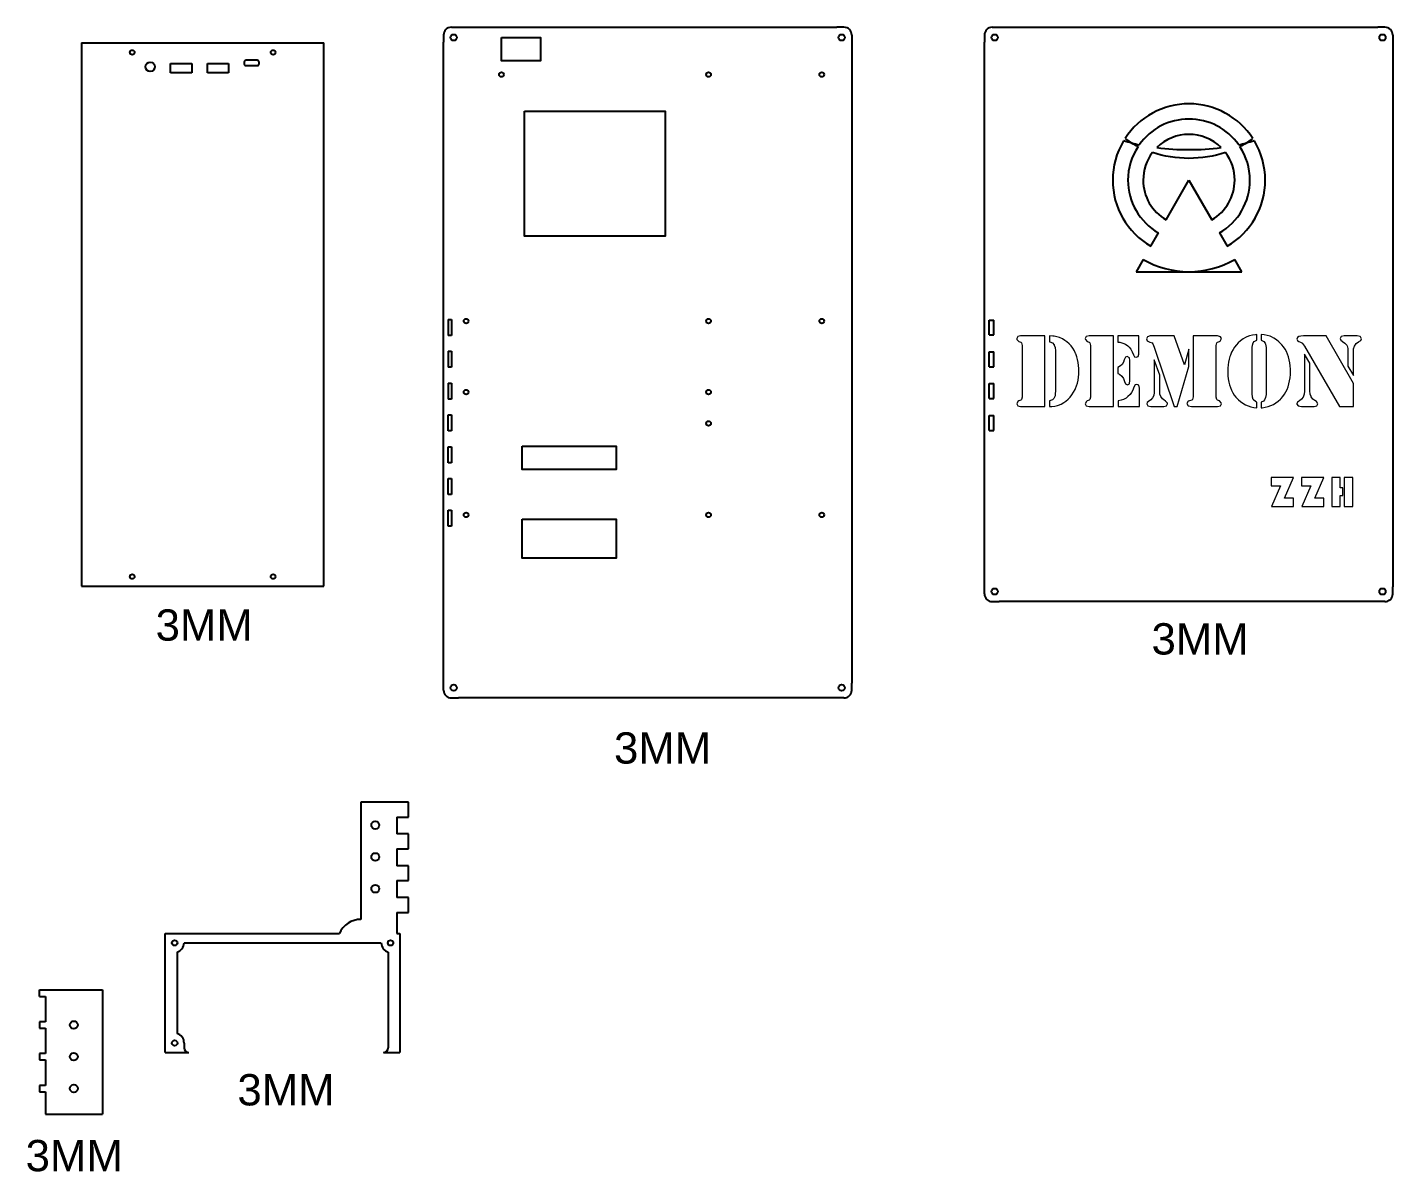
# Model space of a CAD drawing. Header units: millimetres. Extents: x 1161 to 6255, y 1546 to 2671.
# Drawn here: x 5382 to 6255, y 1616 to 2348 of the extents above; entities that cross this region are included whole.
import ezdxf

# ---------------------------------------------------------------- set-up
doc = ezdxf.new("R2010")
doc.units = ezdxf.units.MM
doc.linetypes.add('SLD-Solid', pattern=[0])
doc.styles.get("Standard").update_dxf_attribs({"font": 'Arial.ttf'})

msp = doc.modelspace()

# ---------------------------------------------------------------- linework, layer by layer
for p, q in [((5648.23, 2342.709), (5648.23, 2338.209)), ((5653.23, 2347.709), (5658.23, 2347.709)), ((5658.23, 2347.709), (5899.71, 2347.709)), ((5904.21, 2347.709), (5899.71, 2347.709)), ((5909.21, 2342.709), (5909.21, 2337.709)), ((5993.978, 2342.709), (5993.978, 2338.209)), ((5998.978, 2347.709), (6003.978, 2347.709)), ((6003.978, 2347.709), (6245.458, 2347.709)), ((6249.958, 2347.709), (6245.458, 2347.709)), ((6254.958, 2342.709), (6254.958, 2337.709)), ((5416.787, 2337.709), (5416.787, 1990.713)), ((5416.787, 2337.709), (5571.787, 2337.709)), ((5571.787, 1990.713), (5571.787, 2337.709)), ((5648.23, 1929.179), (5648.23, 2338.209)), ((5909.21, 2337.709), (5909.21, 1928.679)), ((5993.978, 1990.713), (5993.978, 2338.209)), ((6254.958, 2337.709), (6254.958, 1990.213)), ((5416.787, 2327.709), (5416.787, 2326.709)), ((5473.787, 2318.549), (5473.787, 2324.549)), ((5473.787, 2324.549), (5487.287, 2324.549)), ((5487.287, 2324.549), (5487.287, 2318.549)), ((5497.287, 2318.549), (5497.287, 2324.549)), ((5497.287, 2324.549), (5510.787, 2324.549)), ((5510.787, 2324.549), (5510.787, 2318.549)), ((5520.787, 2325.459), (5520.787, 2324.459)), ((5529.037, 2326.709), (5522.037, 2326.709)), ((5522.037, 2323.209), (5529.037, 2323.209)), ((5530.287, 2324.459), (5530.287, 2325.459)), ((5487.287, 2318.549), (5473.787, 2318.549)), ((5510.787, 2318.549), (5497.287, 2318.549)), ((6110.1, 2224.731), (6124.725, 2250.063)), ((6124.725, 2250.063), (6139.35, 2224.731)), ((6100.35, 2207.844), (6105.225, 2216.288)), ((6144.225, 2216.288), (6149.1, 2207.844)), ((6095.475, 2199.4), (6090.95, 2191.563)), ((6090.95, 2191.563), (6124.725, 2191.563)), ((6095.475, 2199.4), (6095.475, 2199.4)), ((6124.725, 2191.563), (6158.5, 2191.563)), ((6158.5, 2191.563), (6153.975, 2199.4)), ((6153.975, 2199.4), (6153.975, 2199.4)), ((5651.23, 2160.987), (5653.23, 2160.987)), ((5651.23, 2160.987), (5651.23, 2150.802)), ((5653.23, 2160.987), (5653.23, 2150.802)), ((5996.978, 2160.657), (5999.978, 2160.657)), ((5653.23, 2150.802), (5651.23, 2150.802)), ((5996.978, 2151.132), (5999.978, 2151.132)), ((5651.23, 2140.667), (5653.23, 2140.667)), ((5651.23, 2140.667), (5651.23, 2130.482)), ((5653.23, 2140.667), (5653.23, 2130.482)), ((5996.978, 2140.337), (5999.978, 2140.337)), ((5653.23, 2130.482), (5651.23, 2130.482)), ((5996.978, 2130.812), (5999.978, 2130.812)), ((5651.23, 2120.347), (5653.23, 2120.347)), ((5651.23, 2120.347), (5651.23, 2110.162)), ((5653.23, 2120.347), (5653.23, 2110.162)), ((5996.978, 2120.017), (5999.978, 2120.017)), ((5653.23, 2110.162), (5651.23, 2110.162)), ((5996.978, 2110.492), (5999.978, 2110.492)), ((5651.23, 2100.027), (5653.23, 2100.027)), ((5651.23, 2089.842), (5651.23, 2100.027)), ((5653.23, 2100.027), (5653.23, 2089.842)), ((5996.978, 2099.697), (5999.978, 2099.697)), ((5653.23, 2089.842), (5651.23, 2089.842)), ((5996.978, 2090.172), (5999.978, 2090.172)), ((5651.23, 2079.707), (5653.23, 2079.707)), ((5651.23, 2069.522), (5651.23, 2079.707)), ((5653.23, 2079.707), (5653.23, 2069.522)), ((5653.23, 2069.522), (5651.23, 2069.522)), ((5651.23, 2059.387), (5653.23, 2059.387)), ((5651.23, 2049.202), (5651.23, 2059.387)), ((5653.23, 2059.387), (5653.23, 2049.202)), ((5653.23, 2049.202), (5651.23, 2049.202)), ((5651.23, 2039.067), (5653.23, 2039.067)), ((5651.23, 2028.882), (5651.23, 2039.067)), ((5653.23, 2039.067), (5653.23, 2028.882)), ((5653.23, 2028.882), (5651.23, 2028.882)), ((5416.787, 1990.713), (5571.787, 1990.713)), ((5993.978, 1985.713), (5993.978, 1990.713)), ((6254.958, 1985.713), (6254.958, 1990.213)), ((5998.978, 1980.713), (6003.478, 1980.713)), ((6244.958, 1980.713), (6003.478, 1980.713)), ((6249.958, 1980.713), (6244.958, 1980.713)), ((5648.23, 1924.179), (5648.23, 1929.179)), ((5909.21, 1924.179), (5909.21, 1928.679)), ((5653.23, 1919.179), (5657.73, 1919.179)), ((5899.21, 1919.179), (5657.73, 1919.179)), ((5904.21, 1919.179), (5899.21, 1919.179)), ((5618.388, 1852.615), (5595.388, 1852.615)), ((5595.388, 1852.615), (5595.388, 1777.671)), ((5618.388, 1843.09), (5618.388, 1832.295)), ((5618.388, 1822.77), (5618.388, 1811.975)), ((5618.388, 1802.45), (5618.388, 1791.655)), ((5618.388, 1782.13), (5618.388, 1768.671)), ((5470.356, 1768.671), (5581.641, 1768.671)), ((5470.356, 1692.671), (5470.356, 1768.671)), ((5618.388, 1768.671), (5620.356, 1768.671)), ((5620.356, 1768.671), (5620.356, 1692.671)), ((5477.856, 1756.671), (5477.856, 1704.671)), ((5482.356, 1762.671), (5608.356, 1762.671)), ((5612.856, 1756.671), (5612.856, 1695.671)), ((5389.881, 1732.572), (5430.151, 1732.572)), ((5389.881, 1728.508), (5389.881, 1732.572)), ((5389.881, 1728.508), (5393.881, 1728.508)), ((5393.881, 1728.508), (5393.881, 1712.252)), ((5430.151, 1732.572), (5430.151, 1653.197)), ((5389.881, 1712.252), (5389.881, 1708.188)), ((5393.881, 1712.252), (5389.881, 1712.252)), ((5389.881, 1712.252), (5389.881, 1708.188)), ((5389.881, 1708.188), (5393.881, 1708.188)), ((5393.881, 1708.188), (5393.881, 1691.932)), ((5482.356, 1698.671), (5482.356, 1695.671)), ((5389.881, 1691.932), (5389.881, 1687.868)), ((5393.881, 1691.932), (5389.881, 1691.932)), ((5389.881, 1691.932), (5389.881, 1687.868)), ((5389.881, 1687.868), (5393.881, 1687.868)), ((5393.881, 1687.868), (5393.881, 1671.612)), ((5470.356, 1692.671), (5485.356, 1692.671)), ((5609.856, 1692.671), (5620.356, 1692.671)), ((5389.881, 1671.612), (5389.881, 1667.548)), ((5393.881, 1671.612), (5389.881, 1671.612)), ((5389.881, 1671.612), (5389.881, 1667.548)), ((5389.881, 1667.548), (5393.881, 1667.548)), ((5393.881, 1667.548), (5393.881, 1653.197)), ((5393.881, 1653.197), (5430.151, 1653.197))]:
    msp.add_line(p, q)
at = {"color": 7, "linetype": 'SLD-Solid'}
for p, q in [((5996.978, 2151.132), (5996.978, 2160.657)), ((5999.978, 2151.132), (5999.978, 2160.657)), ((5996.978, 2130.812), (5996.978, 2140.337)), ((5999.978, 2130.812), (5999.978, 2140.337)), ((5996.978, 2110.492), (5996.978, 2120.017)), ((5999.978, 2110.492), (5999.978, 2120.017)), ((5996.978, 2090.172), (5996.978, 2099.697)), ((5999.978, 2090.172), (5999.978, 2099.697)), ((5625.856, 1852.615), (5618.388, 1852.615)), ((5625.856, 1843.09), (5625.856, 1852.615)), ((5618.388, 1843.09), (5625.856, 1843.09)), ((5625.856, 1832.295), (5618.388, 1832.295)), ((5625.856, 1822.77), (5625.856, 1832.295)), ((5618.388, 1822.77), (5625.856, 1822.77)), ((5625.856, 1811.975), (5618.388, 1811.975)), ((5625.856, 1802.45), (5625.856, 1811.975)), ((5618.388, 1802.45), (5625.856, 1802.45)), ((5625.856, 1791.655), (5618.388, 1791.655)), ((5625.856, 1782.13), (5625.856, 1791.655)), ((5618.388, 1782.13), (5625.856, 1782.13))]:
    msp.add_line(p, q, dxfattribs=at)
at = {"lineweight": 0}
for p, q in [((6098.2, 2150.023), (6097.564, 2148.657)), ((6097.564, 2148.657), (6097.994, 2147.477)), ((6097.994, 2147.477), (6099.716, 2146.616)), ((6099.941, 2150.472), (6098.2, 2150.023)), ((6115.366, 2150.472), (6099.941, 2150.472)), ((6121.861, 2131.978), (6115.366, 2150.472)), ((6099.716, 2146.616), (6101.195, 2145.998)), ((6101.195, 2145.998), (6101.701, 2145.381)), ((6101.701, 2145.381), (6102.58, 2143.415)), ((6102.58, 2143.415), (6115.366, 2105.471)), ((6124.725, 2141.974), (6121.861, 2131.978)), ((6124.725, 2131.023), (6124.725, 2141.974)), ((6117.107, 2105.471), (6124.725, 2131.023)), ((6115.366, 2105.471), (6117.107, 2105.471))]:
    msp.add_line(p, q, dxfattribs=at)
for points in [[(5685.24, 2341.209), (5710.24, 2341.209), (5710.24, 2326.209), (5685.24, 2326.209)], [(5699.923, 2294.186), (5789.923, 2294.186), (5789.923, 2214.186), (5699.923, 2214.186)], [(5698.478, 2080.135), (5758.478, 2080.135), (5758.478, 2065.135), (5698.478, 2065.135)], [(5698.478, 2033.524), (5758.478, 2033.524), (5758.478, 2008.524), (5698.478, 2008.524)]]:
    msp.add_lwpolyline(points, close=True)
for points in [[(6032.664, 2150.472), (6017.146, 2150.472), (6015.33, 2150.042), (6014.657, 2148.769), (6014.75, 2148.151), (6015.986, 2146.991), (6017.277, 2146.56), (6017.633, 2146.167), (6018.026, 2144.482), (6018.026, 2111.48), (6017.633, 2109.796), (6017.277, 2109.44), (6015.986, 2108.972), (6015.405, 2108.71), (6014.657, 2107.194), (6015.33, 2105.939), (6015.33, 2105.939), (6017.146, 2105.471), (6032.664, 2105.471)], [(6035.585, 2150.472), (6035.585, 2146.822), (6035.828, 2146.766), (6037.569, 2146.092), (6038.617, 2144.744), (6038.655, 2144.669), (6039.141, 2143.022), (6039.31, 2140.926), (6039.31, 2114.906), (6039.291, 2114.026), (6039.141, 2112.266), (6038.449, 2110.619), (6037.531, 2109.702), (6037.456, 2109.665), (6035.585, 2109.047), (6035.585, 2105.471), (6037.063, 2105.509), (6039.029, 2105.677), (6040.657, 2106.014), (6041.313, 2106.201), (6042.997, 2106.932), (6044.813, 2107.98), (6046.03, 2108.841), (6047.453, 2110.039), (6048.763, 2111.387), (6049.923, 2112.865), (6050.972, 2114.475), (6051.908, 2116.235), (6052.207, 2116.909), (6052.862, 2118.594), (6053.405, 2120.372), (6053.836, 2122.206), (6054.135, 2124.116), (6054.304, 2126.1), (6054.379, 2128.159), (6054.341, 2129.713), (6054.191, 2131.697), (6053.929, 2133.606), (6053.536, 2135.46), (6053.05, 2137.238), (6052.432, 2138.979), (6052.301, 2139.26), (6051.477, 2141.038), (6050.504, 2142.685), (6049.381, 2144.183), (6048.089, 2145.549), (6046.666, 2146.785), (6045.468, 2147.664), (6043.784, 2148.694), (6042.061, 2149.48), (6040.321, 2150.023), (6038.561, 2150.341), (6037.644, 2150.416)], [(6076.411, 2150.472), (6060.893, 2150.472), (6059.077, 2150.042), (6058.422, 2148.769), (6058.497, 2148.151), (6059.732, 2146.991), (6061.024, 2146.56), (6061.38, 2146.167), (6061.791, 2144.482), (6061.791, 2111.48), (6061.38, 2109.796), (6061.024, 2109.44), (6059.732, 2108.972), (6059.171, 2108.71), (6058.422, 2107.194), (6059.077, 2105.939), (6059.077, 2105.939), (6060.893, 2105.471), (6076.411, 2105.471)], [(6092.622, 2150.472), (6079.35, 2150.472), (6079.35, 2146.616), (6080.585, 2146.448), (6082.495, 2145.942), (6084.18, 2145.212), (6085.64, 2144.22), (6086.463, 2143.434), (6087.586, 2142.011), (6088.522, 2140.326), (6089.29, 2138.38), (6089.926, 2137.163), (6090.975, 2136.863), (6092.229, 2137.331), (6092.622, 2138.81)], [(6143.014, 2150.472), (6127.496, 2150.472), (6127.496, 2111.742), (6127.477, 2111.63), (6126.99, 2109.87), (6126.522, 2109.496), (6125.006, 2109.065), (6124.164, 2108.729), (6123.434, 2107.268), (6124.182, 2105.939), (6124.426, 2105.808), (6126.373, 2105.471), (6143.014, 2105.471), (6144.83, 2105.902), (6145.485, 2107.194), (6145.391, 2107.811), (6144.156, 2108.972), (6142.902, 2109.44), (6142.508, 2109.796), (6142.115, 2111.48), (6142.115, 2144.482), (6142.508, 2146.167), (6142.902, 2146.56), (6144.156, 2146.991), (6144.736, 2147.253), (6145.485, 2148.769), (6144.886, 2150.023)], [(6168.21, 2151.371), (6167.236, 2151.296), (6165.29, 2151.015), (6163.455, 2150.566), (6161.714, 2149.911), (6160.928, 2149.536), (6159.3, 2148.6), (6157.746, 2147.477), (6156.248, 2146.167), (6155.069, 2144.913), (6153.908, 2143.434), (6152.879, 2141.843), (6151.999, 2140.139), (6151.25, 2138.305), (6150.932, 2137.444), (6150.427, 2135.684), (6150.034, 2133.85), (6149.753, 2131.94), (6149.584, 2129.975), (6149.528, 2127.934), (6149.547, 2127.148), (6149.64, 2125.014), (6149.865, 2122.993), (6150.202, 2121.046), (6150.67, 2119.193), (6151.25, 2117.452), (6151.943, 2115.786), (6152.767, 2114.213), (6153.721, 2112.753), (6154.77, 2111.368), (6155.949, 2110.095), (6156.323, 2109.739), (6157.746, 2108.523), (6159.262, 2107.456), (6160.872, 2106.557), (6162.575, 2105.808), (6164.372, 2105.247), (6166.244, 2104.835), (6168.21, 2104.592), (6168.21, 2108.223), (6167.274, 2108.541), (6165.945, 2109.627), (6165.795, 2109.87), (6165.308, 2111.443), (6165.14, 2113.727), (6165.14, 2143.191), (6165.252, 2144.594), (6165.833, 2146.186), (6166.45, 2146.859), (6168.21, 2147.814)], [(6170.905, 2151.371), (6170.905, 2147.814), (6172.497, 2147.047), (6173.414, 2145.961), (6173.751, 2145.193), (6174.013, 2143.191), (6174.013, 2113.727), (6173.994, 2113.184), (6173.751, 2111.125), (6173.114, 2109.627), (6172.272, 2108.747), (6170.905, 2108.223), (6170.905, 2104.592), (6171.486, 2104.648), (6173.433, 2104.929), (6175.286, 2105.378), (6177.064, 2105.996), (6178.73, 2106.763), (6180.302, 2107.718), (6181.8, 2108.822), (6183.204, 2110.095), (6183.634, 2110.544), (6184.776, 2111.855), (6185.787, 2113.259), (6186.686, 2114.775), (6187.472, 2116.366), (6188.127, 2118.051), (6188.67, 2119.848), (6189.082, 2121.72), (6189.381, 2123.704), (6189.568, 2125.763), (6189.625, 2127.934), (6189.606, 2129.301), (6189.475, 2131.397), (6189.213, 2133.4), (6188.838, 2135.31), (6188.352, 2137.126), (6187.753, 2138.848), (6187.023, 2140.495), (6186.162, 2142.049), (6185.207, 2143.509), (6184.121, 2144.875), (6182.904, 2146.167), (6182.212, 2146.822), (6180.677, 2148.039), (6179.086, 2149.087), (6177.438, 2149.911), (6176.577, 2150.266), (6174.78, 2150.809), (6172.89, 2151.184)], [(6212.331, 2150.472), (6197.898, 2150.472), (6196.326, 2150.454), (6194.866, 2150.248), (6194.08, 2149.592), (6193.78, 2148.525), (6194.08, 2147.571), (6194.866, 2146.991), (6196.12, 2146.523), (6197.299, 2145.792), (6197.393, 2145.699), (6198.497, 2144.052), (6220.867, 2105.471), (6229.871, 2105.471), (6229.871, 2120.016)], [(6232.173, 2150.472), (6223.937, 2150.472), (6223.918, 2150.472), (6222.084, 2150.079), (6221.485, 2148.769), (6221.765, 2147.814), (6222.72, 2147.084), (6222.776, 2147.047), (6224.461, 2145.905), (6225.584, 2144.576), (6225.771, 2144.183), (6226.221, 2142.498), (6226.37, 2140.326), (6226.37, 2131.192), (6229.871, 2125.295), (6229.871, 2140.326), (6230.002, 2142.348), (6230.489, 2143.977), (6230.526, 2144.052), (6231.612, 2145.624), (6233.128, 2146.71), (6234.644, 2147.683), (6234.944, 2148.694), (6234.382, 2149.948), (6234.139, 2150.135)], [(6198.535, 2138.904), (6198.535, 2115.43), (6198.535, 2115.28), (6198.31, 2113.202), (6197.711, 2111.48), (6196.719, 2110.095), (6195.371, 2109.065), (6194.005, 2108.148), (6193.687, 2107.194), (6193.705, 2106.857), (6194.585, 2105.827), (6196.682, 2105.471), (6204.3, 2105.471), (6204.787, 2105.49), (6206.472, 2105.902), (6207.09, 2107.156), (6206.228, 2108.635), (6205.255, 2109.197), (6203.907, 2110.189), (6202.803, 2111.649), (6202.765, 2111.705), (6202.204, 2113.371), (6202.017, 2115.43), (6202.017, 2133.101)], [(6085.284, 2137.425), (6084.067, 2136.957), (6083.375, 2135.216), (6082.925, 2133.85), (6082.008, 2132.315), (6080.979, 2131.36), (6079.182, 2130.293), (6079.182, 2126.474), (6080.417, 2126.025), (6081.877, 2124.864), (6081.896, 2124.846), (6082.794, 2123.367), (6083.468, 2121.364), (6084.161, 2119.81), (6085.34, 2119.361), (6086.632, 2119.96), (6086.707, 2120.11), (6086.95, 2122.094), (6086.95, 2134.655), (6086.95, 2134.748), (6086.725, 2136.601)], [(6102.58, 2135.31), (6102.58, 2115.43), (6102.543, 2114.457), (6102.187, 2112.547), (6101.457, 2110.937), (6100.372, 2109.608), (6098.912, 2108.579), (6098.088, 2107.942), (6097.863, 2107.119), (6098.444, 2105.921), (6100.334, 2105.471), (6108.608, 2105.471), (6110.424, 2105.883), (6111.079, 2107.156), (6111.042, 2107.456), (6109.825, 2108.841), (6108.608, 2109.627), (6107.803, 2110.226), (6106.699, 2111.817), (6106.193, 2113.259), (6106.175, 2113.427), (6106.062, 2115.43), (6106.062, 2125.351)], [(6091.443, 2119.548), (6090.357, 2119.193), (6089.589, 2117.751), (6088.841, 2115.842), (6088.017, 2114.307), (6087.156, 2113.184), (6085.733, 2111.78), (6084.535, 2110.844), (6082.944, 2109.964), (6081.428, 2109.459), (6079.387, 2109.047), (6079.387, 2105.471), (6093.09, 2105.471), (6093.09, 2117.115), (6093.09, 2117.208), (6092.715, 2119.024)], [(6191.601, 2060.15), (6177.223, 2060.15), (6177.223, 2054.826), (6183.278, 2054.826), (6177.55, 2041.614), (6191.531, 2041.614), (6191.531, 2046.938), (6185.842, 2046.938)], [(6210.972, 2060.15), (6196.601, 2060.15), (6196.601, 2054.826), (6202.656, 2054.826), (6196.928, 2041.614), (6210.91, 2041.614), (6210.91, 2046.938), (6205.221, 2046.938)], [(6221.482, 2060.15), (6215.972, 2060.15), (6215.972, 2041.614), (6221.482, 2041.614), (6221.482, 2048.632), (6223.013, 2048.632), (6223.013, 2053.521), (6221.482, 2053.521)], [(6229.464, 2060.15), (6223.954, 2060.15), (6223.954, 2041.614), (6229.464, 2041.614)]]:
    msp.add_lwpolyline(points, close=True, dxfattribs=at)
for centre, radius in [((5654.73, 2341.209), 2), ((5902.71, 2341.209), 2), ((6000.478, 2341.209), 2), ((6248.458, 2341.209), 2), ((5449.287, 2331.709), 1.5), ((5539.287, 2331.709), 1.5), ((5460.787, 2322.509), 3), ((5685.24, 2317.509), 1.5), ((5817.62, 2317.509), 1.5), ((5890.01, 2317.509), 1.5), ((5662.68, 2160.029), 1.5), ((5817.62, 2160.029), 1.5), ((5890.01, 2160.029), 1.5), ((5662.68, 2114.609), 1.5), ((5817.62, 2114.609), 1.5), ((5817.62, 2094.589), 1.5), ((5662.68, 2036.168), 1.5), ((5817.615, 2036.168), 1.5), ((5890.01, 2036.168), 1.5), ((5449.287, 1996.713), 1.5), ((5539.287, 1996.713), 1.5), ((6000.478, 1987.213), 2), ((6248.458, 1987.213), 2), ((5654.73, 1925.679), 2), ((5902.71, 1925.679), 2), ((5604.588, 1837.915), 2.5), ((5604.588, 1817.595), 2.5), ((5604.588, 1797.275), 2.5), ((5476.356, 1762.671), 1.75), ((5614.356, 1762.671), 1.75), ((5411.881, 1710.252), 2.5), ((5476.356, 1698.671), 1.75), ((5411.881, 1689.932), 2.5), ((5411.881, 1669.612), 2.5)]:
    msp.add_circle(centre, radius)
for centre, radius, start, end in [((5653.23, 2342.709), 5, 90, 180), ((5904.21, 2342.709), 5, 0, 90), ((5998.978, 2342.709), 5, 90, 180), ((6249.958, 2342.709), 5, 0, 90), ((5522.037, 2325.459), 1.25, 90, 180), ((5522.037, 2324.459), 1.25, 180, 270), ((5529.037, 2325.459), 1.25, 0, 90), ((5529.037, 2324.459), 1.25, 270, 0), ((6124.725, 2250.063), 48.75, 33.065268, 146.934732), ((6124.725, 2250.063), 39, 35.432027, 144.567973), ((6124.725, 2250.063), 29.25, 45.254254, 134.745746), ((6124.725, 2250.063), 48.75, 149.057183, 180), ((6124.725, 2250.063), 39, 146.600151, 180), ((6124.725, 2250.063), 39, 0, 33.399849), ((6124.725, 2250.063), 48.75, 0, 30.942817), ((6124.725, 2250.063), 29.25, 142.937421, 180), ((6124.725, 2250.063), 29.25, 0, 37.062579), ((6124.725, 2250.063), 48.75, 180, 240), ((6124.725, 2250.063), 39, 180, 240), ((6124.725, 2250.063), 29.25, 180, 240), ((6124.725, 2250.063), 29.25, 300, 0), ((6124.725, 2250.063), 39, 300, 0), ((6124.725, 2250.063), 48.75, 300, 0), ((6124.725, 2250.063), 58.5, 240, 270), ((6124.725, 2250.063), 58.5, 270, 300), ((5998.978, 1985.713), 5, 180, 270), ((6249.958, 1985.713), 5, 270, 0), ((5653.23, 1924.179), 5, 180, 270), ((5904.21, 1924.179), 5, 270, 0), ((5595.388, 1762.671), 15, 90, 156.421822), ((5475.798, 1762.903), 6.562, 288.280002, 357.980202), ((5614.914, 1762.903), 6.562, 182.019798, 251.719998), ((5476.594, 1699.037), 5.774, 356.366576, 77.373219), ((5485.356, 1695.671), 3, 180, 270), ((5609.856, 1695.671), 3, 270, 0)]:
    msp.add_arc(centre, radius, start, end)
at = {"extrusion": (0, 0, -1)}
for major_axis, ratio, start_param, end_param in [((81.21, 0), 0.4802379, 2.0367227, 2.1116449), ((58.5, 0), 0.7619305, 2.1610433, 2.2441997), ((58.5, 0), 0.7619305, 0.897393, 0.9805494), ((81.21, 0), 0.4802379, 1.0299477, 1.10487), ((58.5, 0), 0.7619305, 1.1603825, 1.9812102)]:
    msp.add_ellipse((6124.725, 2308.563), major_axis=major_axis, ratio=ratio, start_param=start_param, end_param=end_param, dxfattribs=at)
for major_axis, ratio, start_param, end_param in [((58.5, 0), 0.7619305, 3.9392649, 4.0389856), ((81.21, 0), 0.4802379, 4.2464626, 4.3103455), ((81.21, 0), 0.4802379, 4.4560385, 4.9687394), ((81.21, 0), 0.4802379, 5.1144325, 5.1783153), ((58.5, 0), 0.7619305, 5.3857923, 5.4855131)]:
    msp.add_ellipse((6124.725, 2308.563), major_axis=major_axis, ratio=ratio, start_param=start_param, end_param=end_param)

# ---------------------------------------------------------------- texts
at = {"char_height": 20, "attachment_point": 1}
for insert in [(5464.197, 1975.778), (6100.808, 1966.932), (5757.202, 1897.229), (5516.487, 1678.814), (5381.103, 1636.755)]:
    msp.add_mtext_dynamic_manual_height_columns('3MM', width=60.66199, gutter_width=12.5, heights=[0], dxfattribs=dict(at, insert=insert))

doc.saveas('drawing.dxf')
